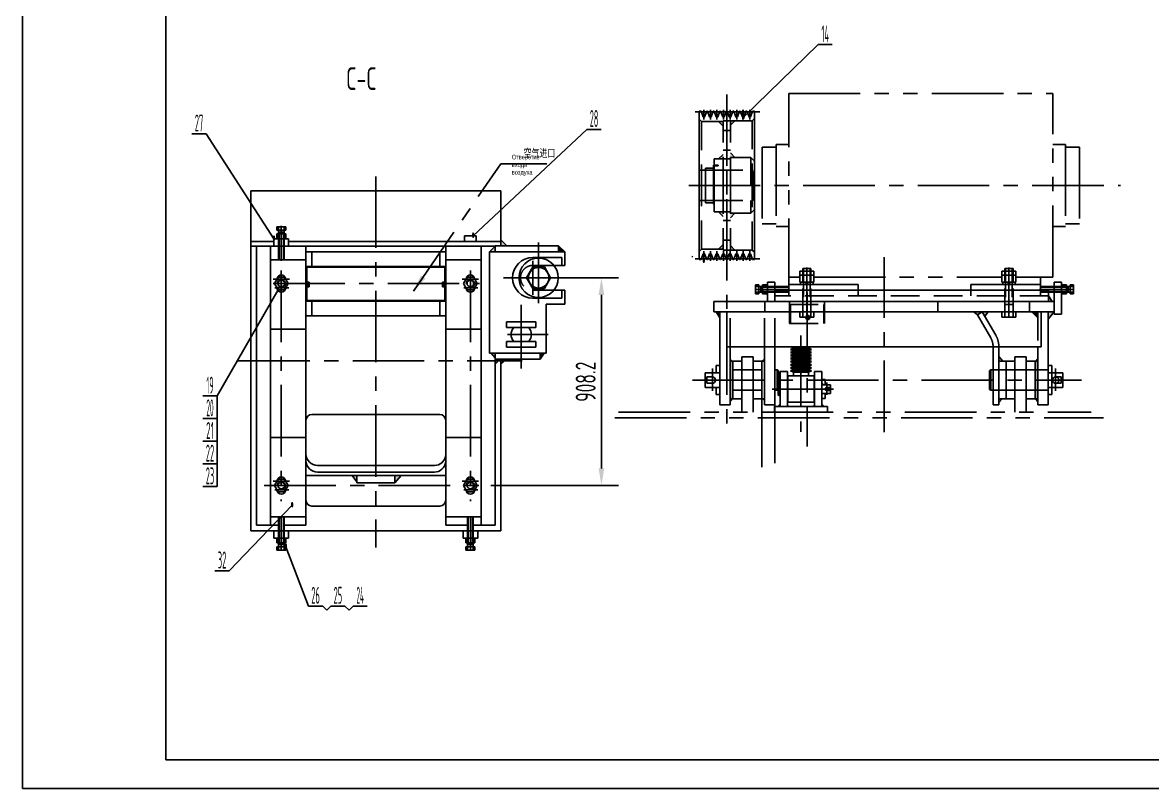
# Model space of a CAD drawing. Header units: millimetres. Extents: x -14 to 10486, y -616 to 6809.
# Drawn here: x -14 to 4920, y -616 to 2730 of the extents above; entities that cross this region are included whole.
import ezdxf
from ezdxf.enums import TextEntityAlignment as Align

# ---------------------------------------------------------------- set-up
doc = ezdxf.new("R2010")
doc.units = ezdxf.units.MM
doc.header["$LTSCALE"] = 250
for name, pattern in [('F', [0.75, 0.5, -0.25]), ('G', [2, 1.25, -0.25, 0.25, -0.25]), ('K', [2.5, 1.25, -0.25, 0.25, -0.25, 0.25, -0.25])]:
    doc.linetypes.add(name, pattern=pattern)
for name, color, linetype in [('01', 7, 'Continuous'), ('02', 1, 'Continuous'), ('04', 2, 'F'), ('05', 142, 'G'), ('07', 6, 'K'), ('08', 1, 'Continuous'), ('11', 3, 'Continuous')]:
    doc.layers.add(name, color=color, linetype=linetype)
doc.styles.get("Standard").update_dxf_attribs({"font": 'isocp', "width": 0.707, "bigfont": 'intecad.shx'})
doc.dimstyles.new('INTE', dxfattribs={"dimscale": 25, "dimtxt": 3.5, "dimasz": 3, "dimexe": 3, "dimexo": 0, "dimgap": 1, "dimtad": 1, "dimdec": 1, "dimdsep": 46, "dimtxsty": 'Standard', "dimcen": 0, "dimclrd": 1, "dimclre": 1, "dimclrt": 3, "dimaunit": 1, "dimadec": 0, "dimazin": 0, "dimtfac": 1, "dimtdec": 1, "dimtmove": 0, "dimatfit": 0, "dimfxl": 0, "dimarcsym": 0})

# ---------------------------------------------------------------- blocks, each defined once
blk = doc.blocks.new('*U2')
at = {"layer": '01'}
for p, q in [((-18, 0), (-18, 30.4)), ((-18, 30.4), (0, 30.4)), ((-18, 18), (0, 18)), ((0, 30.4), (0, 0)), ((0, -30.4), (0, 0)), ((-18, 0), (-18, -30.4)), ((-18, -18), (0, -18)), ((-18, -30.4), (0, -30.4))]:
    blk.add_line(p, q, dxfattribs=at)
at = {"layer": '05'}
blk.add_line((-19.1, 0), (1.1, 0), dxfattribs=at)
blk = doc.blocks.new('*U1')
at = {"layer": '01'}
for p, q in [((-31, 0), (-31, 30.4)), ((-31, 30.4), (0, 30.4)), ((-31, 18), (0, 18)), ((0, 30.4), (0, 0)), ((0, -30.4), (0, 0)), ((-31, 0), (-31, -30.4)), ((-31, -18), (0, -18)), ((-31, -30.4), (0, -30.4))]:
    blk.add_line(p, q, dxfattribs=at)
at = {"layer": '05'}
blk.add_line((-32.1, 0), (1.1, 0), dxfattribs=at)
blk = doc.blocks.new('*U3')
at = {"layer": '01'}
for p, q in [((-27.2, 9), (-27.2, 0)), ((0, 9), (-27.2, 9)), ((-27.2, 0), (0, 0)), ((0, 0), (-5.2, 9)), ((0, 9), (5.2, 0)), ((0, 9), (27.2, 9)), ((27.2, 0), (0, 0)), ((27.2, 9), (27.2, 0))]:
    blk.add_line(p, q, dxfattribs=at)
at = {"layer": '05'}
blk.add_line((0, 11.1), (0, -2.1), dxfattribs=at)
blk = doc.blocks.new('*D36')
at = {"layer": '08', "color": 1, "lineweight": -2}
for p, q in [((2357.3, 1615.1), (2588.3, 1615.1)), ((2513.3, 781.9), (2513.3, 1540.1)), ((2029.8, 706.9), (2588.3, 706.9))]:
    blk.add_line(p, q, dxfattribs=at)
at = {"layer": '08', "color": 1}
for points in [[(2500.8, 1540.1), (2525.8, 1540.1), (2513.3, 1615.1)], [(2500.8, 781.9), (2525.8, 781.9), (2513.3, 706.9)]]:
    blk.add_solid(points, dxfattribs=at)
at = {"layer": 'Defpoints', "color": 0}
for p in [(2357.3, 1615.1), (2513.3, 1615.1), (2029.8, 706.9)]:
    blk.add_point(p, dxfattribs=at)
at = {"layer": '08', "color": 3, "insert": (2444.6, 1161), "char_height": 87.5, "attachment_point": 5, "rotation": 90}
blk.add_mtext('908.2', dxfattribs=at)
blk = doc.blocks.new('*U47')
at = {"layer": '01'}
for points in [[(25, 292), (25, 5)], [(25, 5), (415, 5)]]:
    blk.add_lwpolyline(points, dxfattribs=at)
at = {"layer": '02'}
for points in [[(0, 297), (0, 0)], [(0, 0), (420, 0)]]:
    blk.add_lwpolyline(points, dxfattribs=at)

msp = doc.modelspace()

# ---------------------------------------------------------------- hatches: boundary and pattern name
at = {"layer": '01'}
h = msp.add_hatch(color=256, dxfattribs=at)
h.paths.add_polyline_path([(2099.63, 1754.11), (2074.17, 1781.65), (2074.17, 1754.61), (2074.17, 1754.11)])
h.paths.add_polyline_path([(2049.17, 1729.11), (2049.17, 1753.61), (2024.17, 1729.11)])
for points in [[(1226.17, 1664.61), (1226.17, 1661.61), (1223.17, 1661.61)], [(1830.17, 1664.61), (1830.17, 1661.61), (1833.17, 1661.61)], [(1226.17, 1512.61), (1226.17, 1515.61), (1223.17, 1515.61)], [(1830.17, 1512.61), (1830.17, 1515.61), (1833.17, 1515.61)], [(2262.68, 1285.11), (2245.17, 1285.11), (2245.17, 1260.11)], [(3475.92, 1153.92), (3482.22, 1147.97), (3475.92, 1147.97)], [(3475.92, 1104.01), (3482.22, 1109.97), (3475.92, 1109.97)], [(3293.92, 1063.14), (3284.37, 1052.97), (3293.92, 1052.97)], [(3325.92, 1063.14), (3335.48, 1052.97), (3325.92, 1052.97)], [(3443.92, 1063.14), (3434.37, 1052.97), (3443.92, 1052.97)], [(3475.92, 1052.97), (3485.48, 1052.97), (3475.92, 1063.14)]]:
    msp.add_hatch(color=256, dxfattribs=at).paths.add_polyline_path(points)
h = msp.add_hatch(color=256, dxfattribs=at)
h.paths.add_polyline_path([(4465.42, 1535.97), (4482.51, 1510.97), (4465.42, 1510.97)])
h.paths.add_polyline_path([(4464.92, 1465.97), (4490.42, 1465.97), (4464.92, 1433.73)])
h = msp.add_hatch(color=256, dxfattribs=at)
h.paths.add_polyline_path([(4139.44, 1465.97), (4176.79, 1465.97), (4155.14, 1453.47)])
h.paths.add_polyline_path([(4176.79, 1465.97), (4201.72, 1465.97), (4187.81, 1446.88)])
h = msp.add_hatch(color=256, dxfattribs=at)
h.paths.add_polyline_path([(2088.8, 1252.61), (2074.17, 1252.61), (2074.17, 1239.4)])
h.paths.add_polyline_path([(2049.17, 1265.73), (2049.17, 1285.11), (2032.21, 1285.11)])
h.paths.add_polyline_path([(2062.23, 1252.61), (2069.05, 1260.11), (2049.17, 1260.11), (2049.17, 1252.61)])
h.paths.add_polyline_path([(2062.23, 1252.61), (2049.17, 1252.61), (2049.17, 1238.23)])
h.paths.add_polyline_path([(2088.8, 1252.61), (2097.11, 1260.11), (2074.17, 1260.11), (2074.17, 1252.61)])
h = msp.add_hatch(color=256, dxfattribs=at)
h.paths.add_polyline_path([(3074.92, 1074.89), (3074.92, 1085.47), (3084.92, 1085.47)])
h.paths.add_polyline_path([(3074.92, 1250.47), (3074.92, 1259.22), (3084.92, 1250.47)])
h = msp.add_hatch(color=256, dxfattribs=at)
h.paths.add_polyline_path([(3225.92, 1257.89), (3225.92, 1250.47), (3215.92, 1250.47)])
h.paths.add_polyline_path([(3217.86, 1085.47), (3225.92, 1085.47), (3225.92, 1079.14)])
h = msp.add_hatch(color=256, dxfattribs=at)
h.paths.add_polyline_path([(4248.92, 1069.45), (4248.92, 1085.47), (4263.92, 1085.47)])
h.paths.add_polyline_path([(4266.12, 1250.47), (4248.92, 1250.47), (4248.92, 1270.7)])
h = msp.add_hatch(color=256, dxfattribs=at)
h.paths.add_polyline_path([(4409.92, 1085.47), (4419.92, 1085.47), (4419.92, 1073.36)])
h.paths.add_polyline_path([(4419.92, 1260.42), (4419.92, 1250.47), (4409.92, 1250.47)])
at = {"layer": '01', "linetype": 'Continuous'}
h = msp.add_hatch(color=7, dxfattribs=at)
h.paths.add_polyline_path([(1610.67, 721.47), (1639.44, 751.11), (1610.67, 751.11)])
h.paths.add_polyline_path([(1445.67, 723.26), (1445.67, 751.11), (1424.62, 751.11)])
at = {"layer": '02'}
h = msp.add_hatch(dxfattribs=at)
h.set_pattern_fill('LINE', color=256, scale=2, angle=45, style=0)
h.set_pattern_definition([(45, (2590.96, 1334.14), (-4.49013, 4.49013), [])])
h.paths.add_polyline_path([(2914.82, 1705.47), (2911.35, 1711.47), (2907.89, 1705.47)])
msp.add_hatch(color=256, dxfattribs=at).paths.add_polyline_path([(3029.92, 1465.97), (3015.02, 1465.97), (3029.92, 1439.72)])
at = {"layer": '04', "linetype": 'F'}
h = msp.add_hatch(color=2, dxfattribs=at)
h.paths.add_polyline_path([(3044.42, 2277.97), (3044.42, 2297.97), (3024.42, 2297.97)])
h.paths.add_polyline_path([(3076.42, 2301.47), (3076.42, 2281.47), (3096.42, 2301.47)])
h = msp.add_hatch(color=2, dxfattribs=at)
h.paths.add_polyline_path([(3096.42, 2140.97), (3076.42, 2160.97), (3076.42, 2140.97)])
h.paths.add_polyline_path([(3044.42, 2134.47), (3044.42, 2154.47), (3024.42, 2134.47)])
h = msp.add_hatch(color=2, dxfattribs=at)
h.paths.add_polyline_path([(3076.42, 1896.97), (3076.42, 1876.97), (3096.42, 1896.97)])
h.paths.add_polyline_path([(3024.42, 1903.47), (3044.42, 1883.47), (3044.42, 1903.47)])
at = {"layer": '04'}
msp.add_hatch(color=256, dxfattribs=at).paths.add_polyline_path([(2354.17, 1729.11), (2326.17, 1754.11), (2326.17, 1729.11)])
at = {"layer": '04', "linetype": 'F'}
h = msp.add_hatch(color=2, dxfattribs=at)
h.paths.add_polyline_path([(3024.42, 1739.97), (3044.42, 1739.97), (3044.42, 1759.97)])
h.paths.add_polyline_path([(3076.42, 1756.47), (3076.42, 1736.47), (3096.42, 1736.47)])
h = msp.add_hatch(dxfattribs=at)
h.set_pattern_fill('ANGLE', color=2, style=0)
h.set_pattern_definition([(7e-15, (-663.497, 2757.5794), (0, -6.985), [5.08, -1.905]), (270, (-663.497, 2757.5794), (-6.985, -4e-16), [5.08, -1.905])])
h.paths.add_polyline_path([(4393.01, 1465.97), (4419.92, 1465.97), (4419.92, 1440.41)])

# ---------------------------------------------------------------- linework, layer by layer
msp.add_line((3352.92, 1185.97), (3416.92, 1185.97))
at = {"layer": '01', "color": 7, "linetype": 'Continuous'}
for p, q in [((2940.42, 2018.97), (2940.42, 2342.97)), ((2940.42, 2342.97), (2948.32, 2342.97)), ((2973.72, 2342.97), (2976.32, 2342.97)), ((3001.72, 2342.97), (3005.32, 2342.97)), ((3030.72, 2342.97), (3033.82, 2342.97)), ((3059.22, 2342.97), (3062.32, 2342.97)), ((3087.72, 2342.97), (3091.32, 2342.97)), ((3116.72, 2342.97), (3119.32, 2342.97)), ((3144.72, 2342.97), (3148.32, 2342.97)), ((3173.72, 2342.97), (3181.42, 2342.97)), ((3181.42, 2018.97), (3181.42, 2342.97)), ((2958.62, 2317.57), (2963.42, 2317.57)), ((2986.62, 2317.57), (2991.42, 2317.57)), ((3015.62, 2317.57), (3020.42, 2317.57)), ((3044.12, 2317.57), (3048.92, 2317.57)), ((3072.62, 2317.57), (3077.42, 2317.57)), ((3101.62, 2317.57), (3106.42, 2317.57)), ((3129.62, 2317.57), (3134.42, 2317.57)), ((3158.62, 2317.57), (3163.42, 2317.57)), ((982.17, 1995.61), (2074.17, 1995.61)), ((2074.17, 1995.61), (2074.17, 1754.61)), ((2940.42, 2018.97), (2940.42, 1694.97)), ((3181.42, 2018.97), (3181.42, 1694.97)), ((982.17, 1773.61), (1083.37, 1773.61)), ((1007.17, 1753.61), (1007.17, 534.61)), ((1147.37, 1773.61), (2074.17, 1773.61)), ((2940.42, 1694.97), (2948.32, 1694.97)), ((2958.62, 1720.37), (2963.42, 1720.37)), ((2973.72, 1694.97), (2976.32, 1694.97)), ((2986.62, 1720.37), (2991.42, 1720.37)), ((3001.72, 1694.97), (3005.32, 1694.97)), ((3015.62, 1720.37), (3020.42, 1720.37)), ((3030.72, 1694.97), (3033.82, 1694.97)), ((3044.12, 1720.37), (3048.92, 1720.37)), ((3059.22, 1694.97), (3062.32, 1694.97)), ((3072.62, 1720.37), (3077.42, 1720.37)), ((3087.72, 1694.97), (3091.32, 1694.97)), ((3101.62, 1720.37), (3106.42, 1720.37)), ((3116.72, 1694.97), (3119.32, 1694.97)), ((3129.62, 1720.37), (3134.42, 1720.37)), ((3144.72, 1694.97), (3148.32, 1694.97)), ((3158.62, 1720.37), (3163.42, 1720.37)), ((3173.72, 1694.97), (3181.42, 1694.97)), ((3331.14, 1586.4), (3634.66, 1586.4)), ((3634.66, 1586.4), (3634.66, 1560.97)), ((4323.52, 1618.14), (4485.26, 1618.14)), ((4490.42, 1456.4), (4490.42, 1596.4)), ((4465.42, 1560.97), (3270.92, 1560.97)), ((4465.42, 1510.97), (4465.42, 1560.97)), ((3004.42, 1510.97), (3270.92, 1510.97)), ((3270.92, 1510.97), (3549.92, 1510.97)), ((3549.92, 1510.97), (4490.42, 1510.97)), ((3004.42, 1465.97), (3549.92, 1465.97)), ((3029.92, 1060.23), (3029.92, 1465.97)), ((3549.92, 1465.97), (4490.42, 1465.97)), ((2049.17, 1285.11), (2049.17, 534.61)), ((3074.92, 1060.23), (3074.92, 1313.97)), ((3225.92, 1060.23), (3225.92, 1313.97)), ((3270.92, 1060.23), (3270.92, 1313.97)), ((3293.92, 1052.97), (3293.92, 1204.97)), ((3325.92, 1204.97), (3293.92, 1204.97)), ((3325.92, 1052.97), (3325.92, 1204.97)), ((3443.92, 1204.97), (3475.92, 1204.97)), ((3443.92, 1052.97), (3443.92, 1204.97)), ((3475.92, 1052.97), (3475.92, 1204.97)), ((3288.92, 1157.47), (3285.92, 1155.73)), ((3285.92, 1102.2), (3285.92, 1155.73)), ((3288.92, 1100.47), (3288.92, 1157.47)), ((3288.92, 1157.47), (3293.92, 1157.47)), ((3325.92, 1157.47), (3327.92, 1157.47)), ((3441.92, 1157.47), (3443.92, 1157.47)), ((3489.92, 1169.97), (3475.92, 1169.97)), ((3513.92, 1147.97), (3475.92, 1147.97)), ((3489.92, 1147.97), (3489.92, 1169.97)), ((3513.92, 1109.97), (3513.92, 1147.97)), ((3288.92, 1100.47), (3285.92, 1102.2)), ((3293.92, 1100.47), (3288.92, 1100.47)), ((3327.92, 1100.47), (3325.92, 1100.47)), ((3443.92, 1100.47), (3441.92, 1100.47)), ((3513.92, 1109.97), (3475.92, 1109.97)), ((3489.92, 1087.97), (3475.92, 1087.97)), ((3489.92, 1087.97), (3489.92, 1109.97)), ((1223.17, 751.11), (1833.17, 751.11)), ((1445.67, 723.26), (1424.62, 751.11)), ((1445.67, 719.61), (1445.67, 751.11)), ((1610.67, 719.61), (1639.44, 751.11)), ((1610.67, 719.61), (1610.67, 751.11)), ((1610.67, 719.61), (1445.67, 719.61))]:
    msp.add_line(p, q, dxfattribs=at)
at = {"layer": '01'}
for p, q in [((2957.88, 2318.08), (2948.32, 2342.97)), ((2964.17, 2318.08), (2973.72, 2342.97)), ((2985.88, 2318.08), (2976.32, 2342.97)), ((2992.17, 2318.08), (3001.72, 2342.97)), ((3014.88, 2318.08), (3005.32, 2342.97)), ((3021.17, 2318.08), (3030.72, 2342.97)), ((3043.38, 2318.08), (3033.82, 2342.97)), ((3049.67, 2318.08), (3059.22, 2342.97)), ((3071.88, 2318.08), (3062.32, 2342.97)), ((3078.17, 2318.08), (3087.72, 2342.97)), ((3100.88, 2318.08), (3091.32, 2342.97)), ((3107.17, 2318.08), (3116.72, 2342.97)), ((3128.88, 2318.08), (3119.32, 2342.97)), ((3135.17, 2318.08), (3144.72, 2342.97)), ((3157.88, 2318.08), (3148.32, 2342.97)), ((3164.17, 2318.08), (3173.72, 2342.97)), ((982.17, 1995.61), (982.17, 509.61)), ((1095.38, 1838.39), (1095.38, 1823.39)), ((1135.36, 1838.39), (1095.38, 1838.39)), ((1103.37, 1838.39), (1103.37, 1785.61)), ((1127.37, 1838.39), (1127.37, 1785.61)), ((1135.36, 1838.39), (1135.36, 1823.39)), ((1083.37, 1785.61), (1083.37, 1753.61)), ((1083.37, 1785.61), (1147.37, 1785.61)), ((1095.38, 1823.39), (1135.36, 1823.39)), ((1095.6, 1807.11), (1095.6, 1785.61)), ((1135.15, 1807.11), (1095.6, 1807.11)), ((1103.37, 1814.39), (1127.37, 1814.39)), ((1135.15, 1807.11), (1135.15, 1785.61)), ((1147.37, 1785.61), (1147.37, 1753.61)), ((1915.97, 1798.61), (1915.97, 1773.61)), ((1915.97, 1798.61), (1965.97, 1798.61)), ((1965.97, 1798.61), (1965.97, 1773.61)), ((2099.63, 1754.11), (2074.17, 1781.65)), ((982.17, 1753.61), (2049.17, 1753.61)), ((1067.67, 1753.61), (1067.67, 534.61)), ((1103.37, 1753.61), (1103.37, 1693.39)), ((1127.37, 1753.61), (1127.37, 1693.39)), ((1223.17, 1753.61), (1223.17, 534.61)), ((1833.17, 1728.61), (1223.17, 1728.61)), ((1248.17, 1664.61), (1248.17, 1728.61)), ((1808.17, 1664.61), (1808.17, 1728.61)), ((1833.17, 1753.61), (1833.17, 534.61)), ((1988.67, 1753.61), (1988.67, 535.11)), ((2049.17, 1753.61), (2024.17, 1729.11)), ((2024.17, 1729.11), (2024.17, 1285.11)), ((2024.17, 1729.11), (2354.17, 1729.11)), ((2049.17, 1754.11), (2326.17, 1754.11)), ((2049.17, 1729.11), (2049.17, 1754.11)), ((2326.17, 1754.11), (2354.17, 1729.11)), ((2326.17, 1754.11), (2326.17, 1729.11)), ((2354.17, 1669.11), (2354.17, 1729.11)), ((1067.67, 1693.39), (1223.17, 1693.39)), ((1988.67, 1693.39), (1833.17, 1693.39)), ((2214.17, 1704.11), (2341.17, 1704.11)), ((2341.17, 1669.11), (2341.17, 1704.11)), ((2957.88, 1719.85), (2948.32, 1694.97)), ((2964.17, 1719.85), (2973.72, 1694.97)), ((2985.88, 1719.85), (2976.32, 1694.97)), ((2992.17, 1719.85), (3001.72, 1694.97)), ((3014.88, 1719.85), (3005.32, 1694.97)), ((3021.17, 1719.85), (3030.72, 1694.97)), ((3043.38, 1719.85), (3033.82, 1694.97)), ((3049.67, 1719.85), (3059.22, 1694.97)), ((3071.88, 1719.85), (3062.32, 1694.97)), ((3078.17, 1719.85), (3087.72, 1694.97)), ((3100.88, 1719.85), (3091.32, 1694.97)), ((3107.17, 1719.85), (3116.72, 1694.97)), ((3128.88, 1719.85), (3119.32, 1694.97)), ((3135.17, 1719.85), (3144.72, 1694.97)), ((3157.88, 1719.85), (3148.32, 1694.97)), ((3164.17, 1719.85), (3173.72, 1694.97)), ((1223.17, 1664.61), (1833.17, 1664.61)), ((1223.17, 1661.61), (1226.17, 1664.61)), ((1223.17, 1661.61), (1833.17, 1661.61)), ((1226.17, 1664.61), (1226.17, 1512.61)), ((1833.17, 1661.61), (1830.17, 1664.61)), ((1830.17, 1664.61), (1830.17, 1512.61)), ((2214.17, 1662.61), (2186.74, 1615.11)), ((2264.18, 1662.61), (2214.17, 1662.61)), ((2291.6, 1615.11), (2264.18, 1662.61)), ((2306.11, 1669.11), (2354.17, 1669.11)), ((3428.42, 1655.97), (3392.42, 1655.97)), ((4311.12, 1655.97), (4275.12, 1655.97)), ((1085.08, 1589.61), (1100.96, 1617.11)), ((1100.96, 1562.11), (1085.08, 1589.61)), ((1100.96, 1617.11), (1129.99, 1617.11)), ((1129.99, 1617.11), (1145.87, 1589.61)), ((1145.87, 1589.61), (1129.99, 1562.11)), ((1236.97, 1595.63), (1226.17, 1595.63)), ((1236.97, 1591.61), (1226.17, 1591.61)), ((1236.97, 1579.61), (1226.17, 1579.61)), ((1236.97, 1595.63), (1236.97, 1575.6)), ((1819.37, 1595.63), (1830.17, 1595.63)), ((1819.37, 1595.63), (1819.37, 1575.6)), ((1819.37, 1591.61), (1830.17, 1591.61)), ((1819.37, 1579.61), (1830.17, 1579.61)), ((1910.58, 1589.61), (1926.46, 1617.11)), ((1926.46, 1562.11), (1910.58, 1589.61)), ((1926.46, 1617.11), (1955.49, 1617.11)), ((1955.49, 1617.11), (1971.37, 1589.61)), ((1971.37, 1589.61), (1955.49, 1562.11)), ((2186.74, 1615.11), (2214.17, 1567.61)), ((2264.18, 1567.61), (2291.6, 1615.11)), ((3186.14, 1584.39), (3201.14, 1584.39)), ((3186.14, 1584.39), (3186.14, 1544.41)), ((3201.14, 1544.41), (3201.14, 1584.39)), ((3217.42, 1584.18), (3238.92, 1584.18)), ((3217.42, 1544.63), (3217.42, 1584.18)), ((3238.92, 1510.97), (3238.92, 1596.4)), ((3238.92, 1596.4), (3270.92, 1596.4)), ((4430.2, 1586.4), (4126.69, 1586.4)), ((4126.69, 1586.4), (4126.69, 1560.97)), ((4430.2, 1618.14), (4430.2, 1560.97)), ((4522.42, 1596.4), (4490.42, 1596.4)), ((4522.42, 1456.4), (4522.42, 1596.4)), ((4543.92, 1584.18), (4522.42, 1584.18)), ((4543.92, 1584.18), (4543.92, 1544.63)), ((4575.2, 1584.39), (4560.2, 1584.39)), ((4560.2, 1544.41), (4560.2, 1584.39)), ((4575.2, 1584.39), (4575.2, 1544.41)), ((1129.99, 1562.11), (1100.96, 1562.11)), ((1236.97, 1575.6), (1226.17, 1575.6)), ((1819.37, 1575.6), (1830.17, 1575.6)), ((1955.49, 1562.11), (1926.46, 1562.11)), ((2214.17, 1567.61), (2264.18, 1567.61)), ((2306.11, 1561.11), (2354.17, 1561.11)), ((2341.17, 1561.11), (2341.17, 1526.11)), ((2354.17, 1561.11), (2354.17, 1500.11)), ((3186.14, 1576.4), (3238.92, 1576.4)), ((3186.14, 1552.4), (3238.92, 1552.4)), ((3186.14, 1544.41), (3201.14, 1544.41)), ((3210.14, 1552.4), (3210.14, 1576.4)), ((3217.42, 1544.63), (3238.92, 1544.63)), ((3270.92, 1576.4), (3331.14, 1576.4)), ((3270.92, 1510.97), (3270.92, 1560.97)), ((4490.42, 1576.4), (4430.2, 1576.4)), ((4490.42, 1552.4), (4465.42, 1552.4)), ((4482.51, 1510.97), (4465.42, 1535.97)), ((4575.2, 1576.4), (4522.42, 1576.4)), ((4575.2, 1552.4), (4522.42, 1552.4)), ((4543.92, 1544.63), (4522.42, 1544.63)), ((4551.2, 1552.4), (4551.2, 1576.4)), ((4575.2, 1544.41), (4560.2, 1544.41)), ((1223.17, 1515.61), (1833.17, 1515.61)), ((1226.17, 1512.61), (1223.17, 1515.61)), ((1223.17, 1512.61), (1833.17, 1512.61)), ((1248.17, 1512.61), (1248.17, 1448.61)), ((1808.17, 1512.61), (1808.17, 1448.61)), ((1830.17, 1512.61), (1833.17, 1515.61)), ((2214.17, 1526.11), (2341.17, 1526.11)), ((2272.17, 1500.11), (2272.17, 1285.11)), ((2272.17, 1500.11), (2354.17, 1500.11)), ((3004.42, 1465.97), (3004.42, 1510.97)), ((3226.42, 1510.97), (3226.42, 1465.97)), ((1833.17, 1448.61), (1223.17, 1448.61)), ((3029.92, 1439.72), (3015.02, 1465.97)), ((3061.42, 1313.97), (3061.42, 1465.97)), ((4155.14, 1453.47), (4139.44, 1465.97)), ((4187.81, 1446.88), (4201.72, 1465.97)), ((4433.42, 1465.97), (4433.42, 1313.97)), ((4490.42, 1465.97), (4464.92, 1433.73)), ((4464.92, 1465.97), (4464.92, 1060.23)), ((4490.42, 1456.4), (4522.42, 1456.4)), ((1067.67, 1389.88), (1223.17, 1389.88)), ((1988.67, 1389.88), (1833.17, 1389.88)), ((2227.17, 1422.36), (2099.17, 1422.36)), ((2099.17, 1422.36), (2099.17, 1397.36)), ((2099.17, 1397.36), (2227.17, 1397.36)), ((2227.17, 1422.36), (2227.17, 1397.36)), ((2099.17, 1336.86), (2227.17, 1336.86)), ((2099.17, 1311.86), (2099.17, 1336.86)), ((2227.17, 1311.86), (2227.17, 1336.86)), ((2024.17, 1285.11), (2272.17, 1285.11)), ((2032.21, 1285.11), (2049.17, 1265.73)), ((2227.17, 1311.86), (2099.17, 1311.86)), ((2245.17, 1260.11), (2262.68, 1285.11)), ((2245.17, 1285.11), (2245.17, 1260.11)), ((4433.42, 1313.97), (3061.42, 1313.97)), ((3351.61, 1308.68), (3339.12, 1301.49)), ((3430.72, 1301.49), (3339.12, 1301.49)), ((3339.12, 1301.49), (3351.61, 1295.45)), ((3351.61, 1295.45), (3339.12, 1288.27)), ((3430.72, 1288.27), (3339.12, 1288.27)), ((3339.12, 1288.27), (3351.61, 1282.23)), ((3340.67, 1313.97), (3351.61, 1308.68)), ((3418.23, 1308.68), (3351.61, 1308.68)), ((3418.23, 1295.45), (3351.61, 1295.45)), ((3429.17, 1313.97), (3418.23, 1308.68)), ((3418.23, 1308.68), (3430.72, 1301.49)), ((3430.72, 1301.49), (3418.23, 1295.45)), ((3418.23, 1295.45), (3430.72, 1288.27)), ((3430.72, 1288.27), (3418.23, 1282.23)), ((4223.92, 1060.23), (4223.92, 1313.97)), ((4248.92, 1060.23), (4248.92, 1313.97)), ((4419.92, 1313.97), (4419.92, 1060.23)), ((2049.17, 1260.11), (2245.17, 1260.11)), ((2069.05, 1260.11), (2049.17, 1238.23)), ((2097.11, 1260.11), (2074.17, 1239.4)), ((2074.17, 509.61), (2074.17, 1260.11)), ((3084.92, 1250.47), (3074.92, 1259.22)), ((3086.42, 1250.47), (3074.92, 1250.47)), ((3086.42, 1250.47), (3086.42, 1085.47)), ((3214.42, 1085.47), (3214.42, 1250.47)), ((3214.42, 1250.47), (3225.92, 1250.47)), ((3215.92, 1250.47), (3225.92, 1257.89)), ((3351.61, 1282.23), (3339.12, 1275.04)), ((3430.72, 1275.04), (3339.12, 1275.04)), ((3339.12, 1275.04), (3351.61, 1269.01)), ((3351.61, 1269.01), (3339.12, 1261.82)), ((3339.12, 1261.82), (3430.72, 1261.82)), ((3339.12, 1261.82), (3351.61, 1255.78)), ((3351.61, 1255.78), (3339.12, 1248.6)), ((3339.12, 1248.6), (3430.72, 1248.6)), ((3339.12, 1248.6), (3351.61, 1242.56)), ((3351.61, 1242.56), (3339.12, 1235.37)), ((3430.72, 1235.37), (3339.12, 1235.37)), ((3339.12, 1235.37), (3351.61, 1229.34)), ((3418.23, 1282.23), (3351.61, 1282.23)), ((3351.61, 1269.01), (3418.23, 1269.01)), ((3351.61, 1255.78), (3418.23, 1255.78)), ((3351.61, 1242.56), (3418.23, 1242.56)), ((3418.23, 1282.23), (3430.72, 1275.04)), ((3430.72, 1275.04), (3418.23, 1269.01)), ((3418.23, 1269.01), (3430.72, 1261.82)), ((3430.72, 1261.82), (3418.23, 1255.78)), ((3418.23, 1255.78), (3430.72, 1248.6)), ((3430.72, 1248.6), (3418.23, 1242.56)), ((3418.23, 1242.56), (3430.72, 1235.37)), ((3430.72, 1235.37), (3418.23, 1229.34)), ((4248.92, 1270.7), (4266.12, 1250.47)), ((4248.92, 1250.47), (4280.42, 1250.47)), ((4280.42, 1250.47), (4280.42, 1085.47)), ((4408.42, 1250.47), (4408.42, 1085.47)), ((4408.42, 1250.47), (4419.92, 1250.47)), ((4409.92, 1250.47), (4419.92, 1260.42)), ((2965.92, 1199.97), (2965.92, 1135.97)), ((2965.92, 1199.97), (3029.92, 1199.97)), ((3013.92, 1231.47), (3029.92, 1231.47)), ((3013.92, 1199.97), (3013.92, 1231.47)), ((3214.42, 1212.47), (3086.42, 1212.47)), ((3270.92, 1212.47), (3280.92, 1212.47)), ((3280.92, 1212.47), (3280.92, 1123.47)), ((3280.92, 1212.47), (3286.92, 1209)), ((3286.92, 1209), (3286.92, 1156.31)), ((3327.92, 1071.97), (3327.92, 1185.97)), ((3327.92, 1185.97), (3441.92, 1185.97)), ((3351.61, 1229.34), (3339.12, 1222.15)), ((3430.72, 1222.15), (3339.12, 1222.15)), ((3339.12, 1222.15), (3351.61, 1216.11)), ((3351.61, 1216.11), (3339.12, 1208.93)), ((3430.72, 1208.93), (3339.12, 1208.93)), ((3339.12, 1208.93), (3351.61, 1202.89)), ((3351.61, 1229.34), (3418.23, 1229.34)), ((3351.61, 1216.11), (3418.23, 1216.11)), ((3351.61, 1202.89), (3418.23, 1202.89)), ((3351.61, 1202.89), (3351.61, 1185.97)), ((3418.23, 1229.34), (3430.72, 1222.15)), ((3430.72, 1222.15), (3418.23, 1216.11)), ((3418.23, 1216.11), (3430.72, 1208.93)), ((3430.72, 1208.93), (3418.23, 1202.89)), ((3418.23, 1202.89), (3418.23, 1185.97)), ((3441.92, 1185.97), (3441.92, 1071.97)), ((4213.92, 1212.47), (4207.92, 1209)), ((4207.92, 1209), (4207.92, 1126.93)), ((4213.92, 1212.47), (4213.92, 1123.47)), ((4223.92, 1212.47), (4213.92, 1212.47)), ((4280.42, 1212.47), (4408.42, 1212.47)), ((4480.92, 1231.47), (4464.92, 1231.47)), ((4528.92, 1199.97), (4464.92, 1199.97)), ((4480.92, 1199.97), (4480.92, 1231.47)), ((4528.92, 1199.97), (4528.92, 1135.97)), ((2965.92, 1135.97), (3029.92, 1135.97)), ((2997.92, 1181.97), (2974.27, 1181.97)), ((2974.27, 1181.97), (2974.27, 1153.97)), ((2997.92, 1153.97), (2974.27, 1153.97)), ((3013.92, 1104.47), (3013.92, 1135.97)), ((3482.22, 1147.97), (3475.92, 1153.92)), ((3497.92, 1135.97), (3510.26, 1135.97)), ((3510.26, 1135.97), (3510.26, 1121.97)), ((4528.92, 1135.97), (4464.92, 1135.97)), ((4480.92, 1104.47), (4480.92, 1135.97)), ((4496.92, 1181.97), (4520.58, 1181.97)), ((4496.92, 1153.97), (4520.58, 1153.97)), ((4520.58, 1153.97), (4520.58, 1181.97)), ((3013.92, 1104.47), (3029.92, 1104.47)), ((3214.42, 1123.47), (3086.42, 1123.47)), ((3270.92, 1123.47), (3280.92, 1123.47)), ((3280.92, 1123.47), (3285.92, 1126.35)), ((3482.22, 1109.97), (3475.92, 1104.01)), ((3497.92, 1121.97), (3510.26, 1121.97)), ((4213.92, 1123.47), (4207.92, 1126.93)), ((4223.92, 1123.47), (4213.92, 1123.47)), ((4280.42, 1123.47), (4408.42, 1123.47)), ((4480.92, 1104.47), (4464.92, 1104.47)), ((3029.92, 1060.23), (3074.92, 1060.23)), ((3086.42, 1085.47), (3074.92, 1085.47)), ((3084.92, 1085.47), (3074.92, 1074.89)), ((3214.42, 1085.47), (3225.92, 1085.47)), ((3217.86, 1085.47), (3225.92, 1079.14)), ((3225.92, 1060.23), (3270.92, 1060.23)), ((3500.92, 1052.97), (3268.92, 1052.97)), ((3268.92, 1027.97), (3268.92, 1052.97)), ((3284.37, 1052.97), (3293.92, 1063.14)), ((3441.92, 1071.97), (3327.92, 1071.97)), ((3485.48, 1052.97), (3475.92, 1063.14)), ((3500.92, 1027.97), (3500.92, 1052.97)), ((4223.92, 1060.23), (4248.92, 1060.23)), ((4248.92, 1085.47), (4280.42, 1085.47)), ((4263.92, 1085.47), (4248.92, 1069.45)), ((4408.42, 1085.47), (4419.92, 1085.47)), ((4409.92, 1085.47), (4419.92, 1073.36)), ((4419.92, 1060.23), (4464.92, 1060.23)), ((1808.17, 1017.61), (1248.17, 1017.61)), ((3500.92, 1027.97), (3268.92, 1027.97)), ((1223.17, 917.5), (1067.67, 917.5)), ((1833.17, 917.5), (1988.67, 917.5)), ((1273.67, 794.89), (1783.67, 794.89)), ((1273.67, 765.89), (1783.67, 765.89)), ((1085.08, 706.91), (1100.96, 734.41)), ((1100.96, 679.41), (1085.08, 706.91)), ((1100.96, 734.41), (1129.99, 734.41)), ((1129.99, 734.41), (1145.87, 706.91)), ((1145.87, 706.91), (1129.99, 679.41)), ((1910.58, 706.91), (1926.46, 734.41)), ((1926.46, 679.41), (1910.58, 706.91)), ((1926.46, 734.41), (1955.49, 734.41)), ((1955.49, 734.41), (1971.37, 706.91)), ((1971.37, 706.91), (1955.49, 679.41)), ((1129.99, 679.41), (1100.96, 679.41)), ((1955.49, 679.41), (1926.46, 679.41)), ((1808.17, 617.61), (1248.17, 617.61)), ((1067.67, 569.83), (1223.17, 569.83)), ((1103.37, 509.61), (1103.37, 569.83)), ((1127.37, 509.61), (1127.37, 569.83)), ((1988.67, 569.83), (1833.17, 569.83)), ((1928.97, 509.61), (1928.97, 569.83)), ((1952.97, 509.61), (1952.97, 569.83)), ((982.17, 509.61), (2074.17, 509.61)), ((1007.17, 534.61), (1103.37, 534.61)), ((1083.37, 477.61), (1083.37, 509.61)), ((1127.37, 534.61), (1223.17, 534.61)), ((1147.37, 477.61), (1147.37, 509.61)), ((1928.97, 534.61), (1833.17, 534.61)), ((1908.97, 477.61), (1908.97, 509.61)), ((2049.17, 534.61), (1952.97, 534.61)), ((1972.97, 477.61), (1972.97, 509.61)), ((1083.37, 477.61), (1147.37, 477.61)), ((1095.6, 456.11), (1095.6, 477.61)), ((1095.6, 456.11), (1135.15, 456.11)), ((1103.37, 424.83), (1103.37, 477.61)), ((1103.37, 448.83), (1127.37, 448.83)), ((1127.37, 424.83), (1127.37, 477.61)), ((1135.15, 456.11), (1135.15, 477.61)), ((1972.97, 477.61), (1908.97, 477.61)), ((1921.2, 456.11), (1921.2, 477.61)), ((1960.75, 456.11), (1921.2, 456.11)), ((1928.97, 439.83), (1928.97, 477.61)), ((1952.97, 448.83), (1928.97, 448.83)), ((1952.97, 439.83), (1952.97, 477.61)), ((1960.75, 456.11), (1960.75, 477.61)), ((1095.38, 439.83), (1135.36, 439.83)), ((1095.38, 424.83), (1095.38, 439.83)), ((1135.36, 424.83), (1095.38, 424.83)), ((1135.36, 424.83), (1135.36, 439.83)), ((1920.98, 424.83), (1920.98, 439.83)), ((1920.98, 439.83), (1960.96, 439.83)), ((1960.96, 424.83), (1920.98, 424.83)), ((1928.97, 439.83), (1928.97, 424.83)), ((1952.97, 439.83), (1952.97, 424.83)), ((1960.96, 424.83), (1960.96, 439.83))]:
    msp.add_line(p, q, dxfattribs=at)
for centre, radius in [((2239.17, 1615.11), 86), ((2239.17, 1615.11), 45), ((1115.47, 1589.61), 14.4), ((1940.97, 1589.61), 14.4), ((1115.47, 706.91), 14.4), ((1940.97, 706.91), 14.4)]:
    msp.add_circle(centre, radius, dxfattribs=at)
for centre, radius, start, end in [((2958.62, 2318.37), 0.8, 200.99971, 270), ((2963.42, 2318.37), 0.8, 270, 339.00029), ((2986.62, 2318.37), 0.8, 200.99971, 270), ((2991.42, 2318.37), 0.8, 270, 339.00029), ((3015.62, 2318.37), 0.8, 200.99971, 270), ((3020.42, 2318.37), 0.8, 270, 339.00029), ((3044.12, 2318.37), 0.8, 200.99971, 270), ((3048.92, 2318.37), 0.8, 270, 339.00029), ((3072.62, 2318.37), 0.8, 200.99971, 270), ((3077.42, 2318.37), 0.8, 270, 339.00029), ((3101.62, 2318.37), 0.8, 200.99971, 270), ((3106.42, 2318.37), 0.8, 270, 339.00029), ((3129.62, 2318.37), 0.8, 200.99971, 270), ((3134.42, 2318.37), 0.8, 270, 339.00029), ((3158.62, 2318.37), 0.8, 200.99971, 270), ((3163.42, 2318.37), 0.8, 270, 339.00029), ((2214.17, 1615.11), 89, 90, 270), ((2958.62, 1719.57), 0.8, 90, 159.00029), ((2963.42, 1719.57), 0.8, 20.99971, 90), ((2986.62, 1719.57), 0.8, 90, 159.00029), ((2991.42, 1719.57), 0.8, 20.99971, 90), ((3015.62, 1719.57), 0.8, 90, 159.00029), ((3020.42, 1719.57), 0.8, 20.99971, 90), ((3044.12, 1719.57), 0.8, 90, 159.00029), ((3048.92, 1719.57), 0.8, 20.99971, 90), ((3072.62, 1719.57), 0.8, 90, 159.00029), ((3077.42, 1719.57), 0.8, 20.99971, 90), ((3101.62, 1719.57), 0.8, 90, 159.00029), ((3106.42, 1719.57), 0.8, 20.99971, 90), ((3129.62, 1719.57), 0.8, 90, 159.00029), ((3134.42, 1719.57), 0.8, 20.99971, 90), ((3158.62, 1719.57), 0.8, 90, 159.00029), ((3163.42, 1719.57), 0.8, 20.99971, 90), ((1115.47, 1608.43), 19, 2.91465, 177.08535), ((1940.97, 1608.43), 19, 2.91465, 177.08535), ((1115.47, 1570.8), 19, 182.91465, 357.08535), ((1940.97, 1570.8), 19, 182.91465, 357.08535), ((2163.17, 1367.11), 44.5, 137.17391, 222.82609), ((2163.17, 1367.11), 44.5, 317.17391, 42.82609), ((4463.92, 1213.47), 1, 270, 0), ((2997.92, 1167.97), 14, 270, 90), ((3474.92, 1158.47), 1, 270, 360), ((3497.92, 1128.97), 7, 90, 270), ((4496.92, 1167.97), 14, 90, 270), ((3474.92, 1099.47), 1, 0, 90), ((4463.92, 1122.47), 1, 360, 90), ((1248.17, 992.61), 25, 90, 180), ((1808.17, 992.61), 25, 360, 90), ((1274.03, 845.76), 50.87, 180.9732, 269.5969), ((1274.03, 816.76), 50.87, 180.9732, 269.5969), ((1783.67, 844.89), 50, 270, 351.89039), ((1783.67, 815.89), 50, 270, 351.89039), ((1115.47, 725.73), 19, 2.91465, 177.08535), ((1940.97, 725.73), 19, 2.91465, 177.08535), ((1115.47, 688.1), 19, 182.91465, 357.08535), ((1248.17, 642.61), 25, 180, 270), ((1808.17, 642.61), 25, 270, 360), ((1940.97, 688.1), 19, 182.91465, 357.08535)]:
    msp.add_arc(centre, radius, start, end, dxfattribs=at)
at = {"layer": '02'}
for p, q in [((3134.67, 2318.08), (3459.72, 2634.2)), ((3459.72, 2634.2), (3521.72, 2634.2)), ((787.07, 2244.39), (725.07, 2244.39)), ((1083.37, 1785.61), (787.07, 2244.39)), ((1953.23, 1798.61), (2450.13, 2263.73)), ((2450.13, 2263.73), (2512.13, 2263.73)), ((1105.77, 1807.11), (1105.77, 1814.39)), ((1124.97, 1807.11), (1124.97, 1814.39)), ((1105.77, 1693.39), (1105.77, 1753.61)), ((1124.97, 1693.39), (1124.97, 1753.61)), ((1100.96, 1562.11), (834.94, 1098.6)), ((3217.42, 1574), (3210.14, 1574)), ((3217.42, 1554.8), (3210.14, 1554.8)), ((3331.14, 1574), (3270.92, 1574)), ((4430.2, 1574), (4490.42, 1574)), ((4465.42, 1554.8), (4490.42, 1554.8)), ((4543.92, 1574), (4551.2, 1574)), ((4543.92, 1554.8), (4551.2, 1554.8)), ((834.94, 1098.6), (772.94, 1098.6)), ((834.94, 1098.6), (834.94, 999.61)), ((834.94, 999.61), (772.94, 999.61)), ((834.94, 999.61), (834.94, 900.61)), ((834.94, 900.61), (772.94, 900.61)), ((834.94, 900.61), (834.94, 801.62)), ((834.94, 801.62), (772.94, 801.62)), ((834.94, 801.62), (834.94, 702.62)), ((834.94, 702.62), (772.94, 702.62)), ((1162.61, 620.85), (887.76, 334.65)), ((1105.77, 569.83), (1105.77, 509.61)), ((1124.97, 569.83), (1124.97, 509.61)), ((1931.37, 569.83), (1931.37, 509.61)), ((1950.57, 569.83), (1950.57, 509.61)), ((1105.77, 456.11), (1105.77, 448.83)), ((1124.97, 456.11), (1124.97, 448.83)), ((1931.37, 456.11), (1931.37, 448.83)), ((1950.57, 456.11), (1950.57, 448.83)), ((1135.36, 439.83), (1234.14, 180.5)), ((887.76, 334.65), (825.76, 334.65)), ((1296.14, 180.5), (1234.14, 180.5)), ((1313.82, 162.82), (1296.14, 180.5)), ((1331.49, 180.5), (1313.82, 162.82)), ((1393.49, 180.5), (1331.49, 180.5)), ((1411.17, 162.82), (1393.49, 180.5)), ((1428.85, 180.5), (1411.17, 162.82)), ((1490.85, 180.5), (1428.85, 180.5))]:
    msp.add_line(p, q, dxfattribs=at)
for centre in [(1115.47, 1589.61), (1940.97, 1589.61), (1115.47, 706.91), (1940.97, 706.91)]:
    msp.add_arc(centre, 18, 266.81189, 183.18474, dxfattribs=at)
at = {"layer": '04', "color": 2, "linetype": 'F'}
for p, q in [((2950.42, 2297.97), (2940.42, 2307.97)), ((2950.42, 2297.97), (2950.42, 2018.97)), ((2950.42, 2297.97), (3044.42, 2297.97)), ((3024.42, 2297.97), (3044.42, 2277.97)), ((3044.42, 2018.97), (3044.42, 2301.47)), ((3044.42, 2301.47), (3171.42, 2301.47)), ((3076.42, 2018.97), (3076.42, 2301.47)), ((3076.42, 2281.47), (3096.42, 2301.47)), ((3171.42, 2301.47), (3181.42, 2311.47)), ((3171.42, 2301.47), (3171.42, 2018.97)), ((3076.42, 2258.97), (3044.42, 2258.97)), ((3076.42, 2172.97), (3044.42, 2172.97)), ((3006.42, 2134.47), (3076.42, 2134.47)), ((3006.42, 2107.17), (3006.42, 2134.47)), ((3024.42, 2134.47), (3044.42, 2154.47)), ((3076.42, 2160.97), (3096.42, 2140.97)), ((3076.42, 2140.97), (3165.42, 2140.97)), ((3165.42, 2140.97), (3181.42, 2124.97)), ((3006.42, 2107.17), (3023.42, 2107.17)), ((3006.42, 2018.97), (3006.42, 2103.97)), ((3006.42, 2103.97), (3023.42, 2103.97)), ((3006.42, 2084.97), (3178.42, 2084.97)), ((3023.42, 2103.97), (3023.42, 2107.17)), ((3178.42, 2084.97), (3181.42, 2087.97)), ((3178.42, 2083.15), (3178.42, 2018.97)), ((2950.42, 1739.97), (2950.42, 2018.97)), ((3006.42, 2018.97), (3006.42, 1939.07)), ((3044.42, 2018.97), (3044.42, 1736.47)), ((3076.42, 2018.97), (3076.42, 1736.47)), ((3171.42, 1736.47), (3171.42, 2018.97)), ((3178.42, 1952.97), (3178.42, 2018.97)), ((3006.42, 1952.97), (3178.42, 1952.97)), ((3006.42, 1939.07), (3006.42, 1903.47)), ((3178.42, 1952.97), (3181.42, 1949.97)), ((3006.42, 1903.47), (3076.42, 1903.47)), ((3024.42, 1903.47), (3044.42, 1883.47)), ((3076.42, 1896.97), (3165.42, 1896.97)), ((3076.42, 1876.97), (3096.42, 1896.97)), ((3165.42, 1896.97), (3181.42, 1912.97)), ((3076.42, 1864.97), (3044.42, 1864.97)), ((1103.37, 1785.61), (1103.37, 1753.61)), ((1105.77, 1753.61), (1105.77, 1807.11)), ((1124.97, 1753.61), (1124.97, 1807.11)), ((1127.37, 1785.61), (1127.37, 1753.61)), ((3076.42, 1778.97), (3044.42, 1778.97)), ((2950.42, 1739.97), (2940.42, 1729.97)), ((2950.42, 1739.97), (3044.42, 1739.97)), ((2961.02, 1731.53), (2961.02, 1688.49)), ((3024.42, 1739.97), (3044.42, 1759.97)), ((3044.42, 1736.47), (3171.42, 1736.47)), ((3076.42, 1756.47), (3096.42, 1736.47)), ((3171.42, 1736.47), (3181.42, 1726.47)), ((2214.17, 1669.11), (2306.11, 1669.11)), ((3392.42, 1443.47), (3392.42, 1655.97)), ((3396.02, 1655.97), (3396.02, 1497.97)), ((3424.82, 1655.97), (3424.82, 1497.97)), ((3428.42, 1443.47), (3428.42, 1655.97)), ((4275.12, 1443.47), (4275.12, 1655.97)), ((4278.72, 1655.97), (4278.72, 1497.97)), ((4307.52, 1655.97), (4307.52, 1497.97)), ((4311.12, 1443.47), (4311.12, 1655.97)), ((2214.17, 1561.11), (2306.11, 1561.11)), ((3270.92, 1574), (3217.42, 1574)), ((3331.14, 1554.8), (3217.42, 1554.8)), ((3238.92, 1576.4), (3270.92, 1576.4)), ((3238.92, 1552.4), (3270.92, 1552.4)), ((3270.92, 1552.4), (3331.14, 1552.4)), ((3331.14, 1535.97), (3331.14, 1560.97)), ((4430.2, 1560.97), (4430.2, 1535.97)), ((4430.2, 1554.8), (4465.42, 1554.8)), ((4465.42, 1552.4), (4430.2, 1552.4)), ((4522.42, 1576.4), (4490.42, 1576.4)), ((4490.42, 1574), (4543.92, 1574)), ((4490.42, 1554.8), (4543.92, 1554.8)), ((4522.42, 1552.4), (4490.42, 1552.4)), ((3335.42, 1510.97), (3335.42, 1415.47)), ((3335.42, 1497.97), (3487.42, 1497.97)), ((3338.42, 1497.97), (3338.42, 1415.47)), ((3484.42, 1497.97), (3484.42, 1415.47)), ((3487.42, 1510.97), (3487.42, 1415.47)), ((3982.42, 1465.97), (3982.42, 1510.97)), ((4311.12, 1497.97), (4275.12, 1497.97)), ((4382.42, 1465.97), (4382.42, 1510.97)), ((3074.92, 1313.97), (3074.92, 1465.97)), ((3225.92, 1313.97), (3225.92, 1465.97)), ((3270.92, 1313.97), (3270.92, 1465.97)), ((3380.03, 1443.47), (3380.03, 1465.97)), ((3440.82, 1465.97), (3380.03, 1465.97)), ((3380.03, 1443.47), (3440.82, 1443.47)), ((3404.86, 1441.47), (3424.24, 1441.47)), ((3405.42, 1446.28), (3414.42, 1451.48)), ((3405.42, 1446.28), (3405.42, 1436.65)), ((3405.42, 1436.65), (3414.42, 1431.45)), ((3414.42, 1451.48), (3423.42, 1446.28)), ((3414.42, 1431.45), (3423.42, 1436.65)), ((3423.42, 1436.65), (3423.42, 1446.28)), ((3440.82, 1443.47), (3440.82, 1465.97)), ((4176.79, 1465.97), (4155.14, 1453.47)), ((4213.74, 1351.97), (4155.14, 1453.47)), ((4235.39, 1364.47), (4176.79, 1465.97)), ((4262.73, 1465.97), (4323.52, 1465.97)), ((4262.73, 1443.47), (4262.73, 1465.97)), ((4323.52, 1443.47), (4262.73, 1443.47)), ((4323.52, 1443.47), (4323.52, 1465.97)), ((4419.92, 1440.41), (4393.01, 1465.97)), ((4419.92, 1465.97), (4419.92, 1313.97)), ((3335.42, 1415.47), (3487.42, 1415.47)), ((1103.37, 477.61), (1103.37, 509.61)), ((1105.77, 509.61), (1105.77, 456.11)), ((1124.97, 509.61), (1124.97, 456.11)), ((1127.37, 477.61), (1127.37, 509.61)), ((1928.97, 477.61), (1928.97, 509.61)), ((1931.37, 509.61), (1931.37, 456.11)), ((1950.57, 509.61), (1950.57, 456.11)), ((1952.97, 477.61), (1952.97, 509.61))]:
    msp.add_line(p, q, dxfattribs=at)
at = {"layer": '04'}
for p, q in [((3165.42, 2140.97), (3165.42, 1896.97)), ((3270.92, 1532.4), (3270.92, 1596.4)), ((4465.42, 1535.97), (3270.92, 1535.97)), ((3634.66, 1560.97), (3634.66, 1535.97)), ((4126.69, 1560.97), (4126.69, 1535.97)), ((4223.92, 1212.47), (4280.42, 1212.47)), ((4464.92, 1212.47), (4408.42, 1212.47)), ((4480.92, 1135.97), (4480.92, 1199.97)), ((4280.42, 1123.47), (4223.92, 1123.47)), ((4408.42, 1123.47), (4464.92, 1123.47))]:
    msp.add_line(p, q, dxfattribs=at)
at = {"layer": '04', "color": 2, "linetype": 'F'}
for radius in [7, 4.8]:
    msp.add_circle((3414.42, 1441.47), radius, dxfattribs=at)
at = {"layer": '04'}
for centre, radius, start, end in [((2214.17, 1615.11), 54.12, 90, 270), ((4496.92, 1167.97), 14, 270, 90)]:
    msp.add_arc(centre, radius, start, end, dxfattribs=at)
at = {"layer": '04', "color": 2, "linetype": 'F'}
for centre, radius, end in [((3414.42, 1441.47), 6, 270), ((4147.92, 1313.97), 76, 30), ((4147.92, 1313.97), 101, 30)]:
    msp.add_arc(centre, radius, 0, end, dxfattribs=at)
at = {"layer": '05'}
for p, q in [((3060.42, 2416.28), (3060.42, 942.97)), ((3060.42, 1646.82), (3060.42, 2389.97)), ((2961.02, 2306.4), (2961.02, 2349.45)), ((2989.02, 2306.4), (2989.02, 2349.45)), ((3018.02, 2306.4), (3018.02, 2349.45)), ((3046.52, 2306.87), (3046.52, 2349.45)), ((3075.02, 2306.87), (3075.02, 2349.45)), ((3104.02, 2306.87), (3104.02, 2349.45)), ((3131.52, 2306.87), (3131.52, 2349.45)), ((3132.02, 2306.87), (3132.02, 2349.45)), ((3100.88, 2318.08), (3101.07, 2317.57)), ((3101.62, 2317.57), (3101.07, 2317.57)), ((3106.42, 2317.57), (3106.97, 2317.57)), ((3107.17, 2318.08), (3106.97, 2317.57)), ((1528.17, 2058.17), (1528.17, 436.25)), ((1115.37, 1841.46), (1115.37, 1689.84)), ((2239.17, 1768.96), (2239.17, 1503.56)), ((2989.02, 1731.53), (2989.02, 1688.49)), ((3018.02, 1731.53), (3018.02, 1688.49)), ((3046.52, 1731.06), (3046.52, 1688.49)), ((3075.02, 1731.06), (3075.02, 1688.49)), ((3104.02, 1731.06), (3104.02, 1688.49)), ((3132.02, 1731.06), (3132.02, 1688.49)), ((3161.02, 1731.06), (3161.02, 1688.49)), ((2214.17, 1540.96), (2214.17, 1689.26)), ((3100.88, 1719.85), (3101.07, 1720.37)), ((3101.62, 1720.37), (3101.07, 1720.37)), ((3106.42, 1720.37), (3106.97, 1720.37)), ((3107.17, 1719.85), (3106.97, 1720.37)), ((3747.42, 940.58), (3747.42, 1705.29)), ((1115.47, 1646.63), (1115.47, 638.67)), ((1940.97, 1646.63), (1940.97, 638.67)), ((3410.42, 1440.4), (3410.42, 1659.51)), ((4293.12, 1440.4), (4293.12, 1659.51)), ((1150.91, 1608.43), (1080.04, 1608.43)), ((1080.08, 1589.61), (1980.42, 1589.61)), ((1238.03, 1585.61), (1225.12, 1585.61)), ((1818.32, 1585.61), (1831.23, 1585.61)), ((1976.41, 1608.43), (1905.54, 1608.43)), ((1940.97, 1623.73), (1940.97, 1558.49)), ((2357.32, 1615.11), (2086.01, 1615.11)), ((1147.59, 1570.8), (1087.54, 1570.8)), ((1973.09, 1570.8), (1913.04, 1570.8)), ((3183.08, 1564.4), (3334.69, 1564.4)), ((3411.42, 1551.1), (3411.42, 878.21)), ((4578.27, 1564.4), (4426.65, 1564.4)), ((2163.17, 1497.6), (2163.17, 1218.46)), ((2280.67, 1367.11), (2103.67, 1367.11)), ((3384.92, 1362.4), (3384.92, 942.4)), ((927.45, 1252.61), (2166.52, 1252.61)), ((2911.41, 1167.97), (4609.74, 1167.97)), ((3497.92, 1104.31), (3497.92, 1156.89)), ((3527.57, 1128.97), (3259.12, 1128.97)), ((3213.92, 1085.47), (3213.92, 787.6)), ((3270.92, 1085.47), (3270.92, 804.4)), ((1040.51, 706.91), (2029.84, 706.91)), ((1150.91, 725.73), (1080.04, 725.73)), ((1976.41, 725.73), (1905.54, 725.73)), ((1147.59, 688.1), (1087.54, 688.1)), ((1973.09, 688.1), (1913.04, 688.1)), ((1115.37, 421.77), (1115.37, 573.38)), ((1940.97, 421.77), (1940.97, 573.38))]:
    msp.add_line(p, q, dxfattribs=at)
at = {"layer": '05', "color": 142, "linetype": 'G'}
for p, q in [((2922.31, 2339.97), (3204.1, 2339.97)), ((2922.81, 2339.97), (3204.6, 2339.97)), ((3161.02, 2306.87), (3161.02, 2349.45)), ((2894.64, 2018.97), (4779.69, 2018.97)), ((2922.81, 2018.97), (3204.6, 2018.97)), ((2922.81, 1697.97), (3204.6, 1697.97)), ((2997.92, 1121.77), (2997.92, 1217.97)), ((4496.92, 1121.77), (4496.92, 1217.97))]:
    msp.add_line(p, q, dxfattribs=at)
at = {"layer": '07', "color": 6, "linetype": 'K'}
for p, q in [((3331.14, 1560.97), (3331.14, 2419.79)), ((3331.14, 2419.79), (4485.26, 2419.79)), ((4485.26, 1618.14), (4485.26, 2419.79)), ((3214.9, 2186.5), (3214.9, 1851.44)), ((3276.04, 2186.5), (3214.9, 2186.5)), ((3276.04, 2198.1), (3276.04, 1839.83)), ((3331.14, 2198.1), (3276.04, 2198.1)), ((4485.26, 2198.1), (4540.36, 2198.1)), ((4540.36, 2198.1), (4540.36, 1839.83)), ((4540.36, 2186.5), (4601.51, 2186.5)), ((4601.51, 2186.5), (4601.51, 1851.44)), ((3006.42, 2084.97), (2940.42, 2084.97)), ((3006.81, 2094.52), (2967.61, 2094.52)), ((3006.42, 1952.97), (2940.42, 1952.97)), ((3006.81, 1942.41), (2967.61, 1942.41)), ((3276.04, 1851.44), (3214.9, 1851.44)), ((3331.14, 1839.83), (3276.04, 1839.83)), ((4485.26, 1839.83), (4540.36, 1839.83)), ((4540.36, 1851.44), (4601.51, 1851.44)), ((3331.14, 1618.14), (3380.03, 1618.14)), ((3440.82, 1618.14), (4262.73, 1618.14)), ((3087.92, 1250.47), (3125.92, 1250.47)), ((3087.92, 1250.47), (3087.92, 1085.47)), ((3125.92, 1027.97), (3125.92, 1269.97)), ((3125.92, 1269.97), (3175.92, 1269.97)), ((3175.92, 1027.97), (3175.92, 1269.97)), ((3175.92, 1250.47), (3213.92, 1250.47)), ((3213.92, 1250.47), (3213.92, 1085.47)), ((4280.92, 1250.47), (4318.92, 1250.47)), ((4280.92, 1250.47), (4280.92, 1085.47)), ((4318.92, 1027.97), (4318.92, 1269.97)), ((4318.92, 1269.97), (4368.92, 1269.97)), ((4368.92, 1027.97), (4368.92, 1269.97)), ((4368.92, 1250.47), (4406.92, 1250.47)), ((4406.92, 1250.47), (4406.92, 1085.47)), ((3087.92, 1212.47), (3213.92, 1212.47)), ((4280.92, 1212.47), (4406.92, 1212.47)), ((3087.92, 1123.47), (3213.92, 1123.47)), ((4280.92, 1123.47), (4406.92, 1123.47)), ((3087.92, 1085.47), (3125.92, 1085.47)), ((3175.92, 1085.47), (3213.92, 1085.47)), ((4280.92, 1085.47), (4318.92, 1085.47)), ((4368.92, 1085.47), (4406.92, 1085.47)), ((2571.83, 1002.97), (4706.22, 1002.97)), ((2588.31, 1027.97), (4651.74, 1027.97))]:
    msp.add_line(p, q, dxfattribs=at)
at = {"layer": '07'}
for p, q in [((2967.61, 2094.52), (2967.61, 2018.97)), ((3002.6, 1937.16), (3002.6, 2107.17)), ((3002.6, 2107.17), (3006.42, 2107.17)), ((3006.42, 2103.97), (3002.6, 2103.97)), ((2967.61, 1942.41), (2967.61, 2018.97)), ((3002.6, 1937.16), (3006.42, 1937.16))]:
    msp.add_line(p, q, dxfattribs=at)

# ---------------------------------------------------------------- block references
at = {"layer": '07', "xscale": 25, "yscale": 25, "zscale": 25}
msp.add_blockref('*U47', (-14.46, -616.39), dxfattribs=at)
at = {"layer": '07', "xscale": -1, "rotation": 90}
for name, p in [('*U2', (3410.42, 1626.4)), ('*U2', (4293.12, 1626.4)), ('*U1', (3410.42, 1595.4)), ('*U1', (4293.12, 1595.4))]:
    msp.add_blockref(name, p, dxfattribs=at)
at = {"layer": '07', "xscale": -1}
for p in [(3410.42, 1586.4), (4293.12, 1586.4)]:
    msp.add_blockref('*U3', p, dxfattribs=at)

# ---------------------------------------------------------------- texts
at = {"layer": '02', "width": 0.605172}
for p, p2 in [((3128.67, 2308.08), (3140.67, 2308.08)), ((1077.37, 1775.61), (1089.37, 1775.61)), ((1947.23, 1788.61), (1959.23, 1788.61)), ((2954.52, 1678.99), (2966.52, 1678.99)), ((1094.96, 1552.11), (1106.96, 1552.11)), ((1156.61, 610.85), (1168.61, 610.85)), ((1129.36, 429.83), (1141.36, 429.83))]:
    msp.add_text('\\M+5A1F1', height=20, dxfattribs=at).set_placement(p, p2, align=Align.FIT)
at = {"layer": '05', "color": 3, "insert": (2173.62, 2138.68), "char_height": 35, "attachment_point": 7}
msp.add_mtext('空气进口', dxfattribs=at)
at = {"layer": '07', "insert": (2121.74, 2152.68), "char_height": 20, "width": 1.5573, "attachment_point": 1}
msp.add_mtext('{\\fArial|b0|i0|c204|p34;\\C3;Отверстие входа воздуха}', dxfattribs=at)
at = {"layer": '11'}
for s, width, p, p2 in [('14', 0.393485, (3473.92, 2644.2), (3507.52, 2644.2)), ('27', 0.400829, (737.47, 2254.39), (774.67, 2254.39)), ('28', 0.400829, (2462.53, 2273.73), (2499.73, 2273.73)), ('19', 0.378212, (788.19, 1108.6), (819.68, 1108.6)), ('20', 0.339146, (788.19, 1009.61), (819.68, 1009.61)), ('21', 0.436138, (786.94, 910.61), (820.94, 910.61)), ('22', 0.382453, (785.34, 811.62), (822.54, 811.62)), ('23', 0.387972, (785.34, 712.62), (822.54, 712.62)), ('32', 0.382453, (838.16, 344.65), (875.36, 344.65)), ('26', 0.385529, (1246.54, 190.5), (1283.74, 190.5)), ('25', 0.387972, (1343.89, 190.5), (1381.09, 190.5)), ('24', 0.323088, (1443.66, 190.5), (1476.04, 190.5))]:
    msp.add_text(s, height=74.246, dxfattribs=dict(at, width=width)).set_placement(p, p2, align=Align.FIT)
at = {"layer": '11', "insert": (1398.4, 2534.97), "char_height": 98.995, "width": 1294.66, "attachment_point": 1}
msp.add_mtext('C-C', dxfattribs=at)

# ---------------------------------------------------------------- dimensions: what is measured, and where the dimension line sits
at = {"layer": '08'}
dim = msp.add_linear_dim(base=(2513.35, 1615.11), p1=(2029.84, 706.91), p2=(2357.32, 1615.11), angle=90, dimstyle='INTE', dxfattribs=at)
dim.commit()
dim.dimension.update_dxf_attribs({"geometry": '*D36', "text_midpoint": (2444.57, 1161.01)})

# ---------------------------------------------------------------- leaders
at = {"layer": '05', "annotation_type": 0, "has_hookline": 1, "hookline_direction": 0, "text_width": 102.04}
msp.add_leader([(1693.23, 1556.94), (2073.62, 2113.68), (2148.62, 2113.68)], dimstyle='INTE', dxfattribs=at)

doc.saveas('drawing.dxf')
